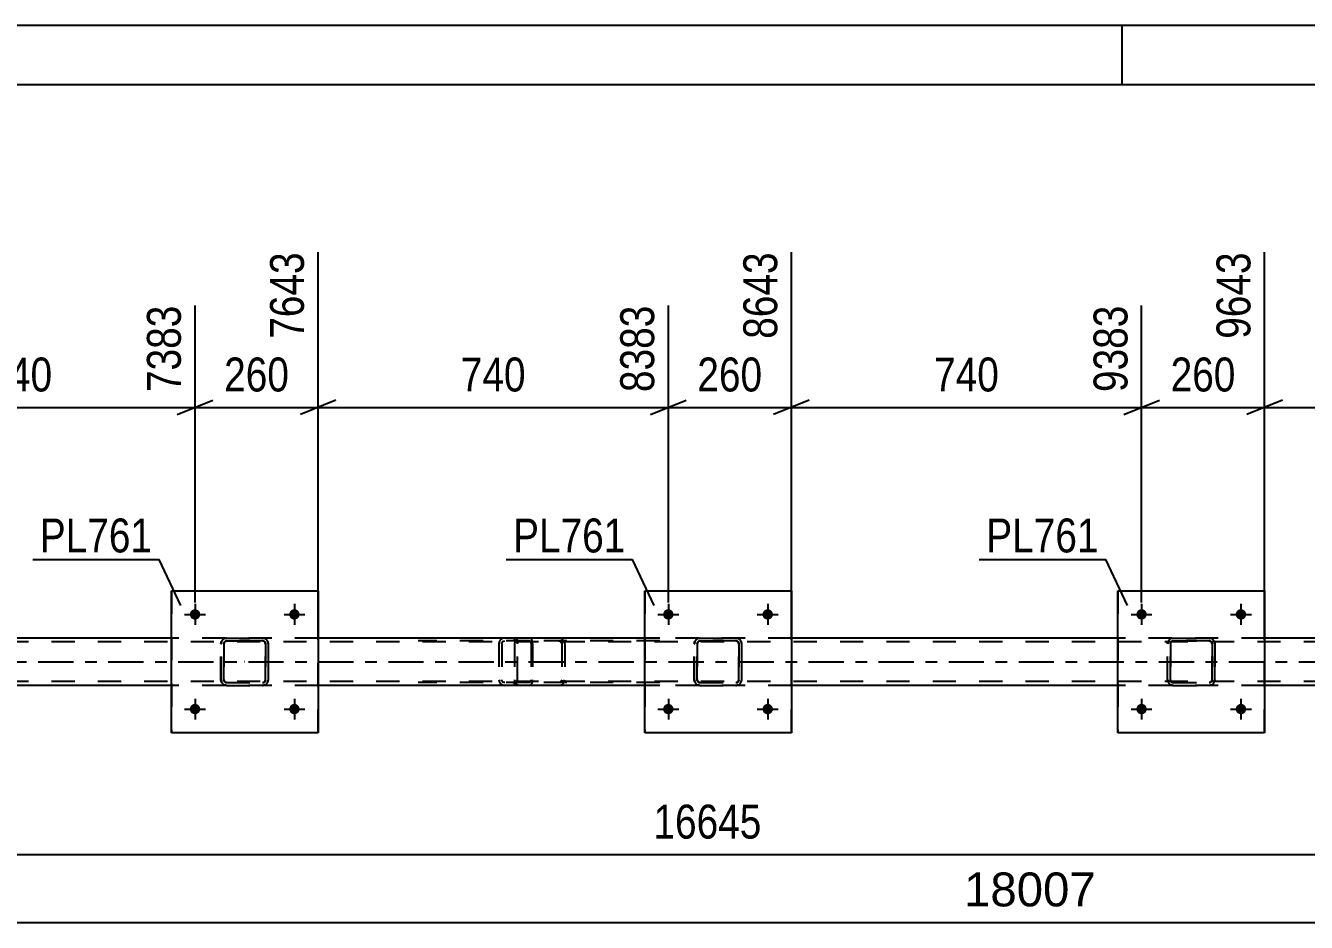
# Model space of a CAD drawing. Header units: millimetres. Extents: x 0 to 841, y 0 to 594.
# Drawn here: x 328.3 to 436.6, y 518.2 to 594 of the extents above; entities that cross this region are included whole.
import ezdxf

# ---------------------------------------------------------------- set-up
doc = ezdxf.new("R2010")
doc.units = ezdxf.units.MM
doc.linetypes.add('DXK_LINE_DOT2', pattern=[3.9198, 1.9599, -1.9599])
doc.linetypes.add('DXK_LINE_DOT3', pattern=[5.9187, 2.979, -0.9799, 0.9799, -0.9799])
doc.styles.add('Arial', font='arial.ttf', dxfattribs={"height": 0.2})
doc.styles.add('Arial Narrow', font='ARIALN.TTF', dxfattribs={"height": 0.2})

# ---------------------------------------------------------------- blocks, each defined once
blk = doc.blocks.new('Unknown-318892383-1113')
at = {"color": 5, "linetype": 'Continuous'}
for p, q in [((841, 594), (0, 594)), ((421, 589), (421, 594)), ((836, 589), (5, 589))]:
    blk.add_line(p, q, dxfattribs=at)
blk = doc.blocks.new('Bolt-318892383-6025 - 5883')
at = {"linetype": 'Continuous'}
for points in [[(422.21, 536.25), (422.22, 536.34), (422.25, 536.43), (422.3, 536.51), (422.36, 536.58), (422.43, 536.63), (422.52, 536.67), (422.61, 536.69), (422.7, 536.69), (422.79, 536.67), (422.87, 536.63), (422.95, 536.58), (423.01, 536.51), (423.05, 536.43), (423.08, 536.34), (423.09, 536.25), (423.08, 536.16), (423.05, 536.07), (423.01, 535.99), (422.95, 535.92), (422.87, 535.87), (422.79, 535.83), (422.7, 535.81), (422.61, 535.81), (422.52, 535.83), (422.43, 535.87), (422.36, 535.92), (422.3, 535.99), (422.25, 536.07), (422.22, 536.16)], [(430.61, 536.25), (430.62, 536.34), (430.65, 536.43), (430.7, 536.51), (430.76, 536.58), (430.83, 536.63), (430.92, 536.67), (431.01, 536.69), (431.1, 536.69), (431.19, 536.67), (431.27, 536.63), (431.35, 536.58), (431.41, 536.51), (431.45, 536.43), (431.48, 536.34), (431.49, 536.25), (431.48, 536.16), (431.45, 536.07), (431.41, 535.99), (431.35, 535.92), (431.27, 535.87), (431.19, 535.83), (431.1, 535.81), (431.01, 535.81), (430.92, 535.83), (430.83, 535.87), (430.76, 535.92), (430.7, 535.99), (430.65, 536.07), (430.62, 536.16)]]:
    blk.add_hatch(color=1, dxfattribs=at).paths.add_polyline_path(points)
at = {"color": 1, "linetype": 'Continuous'}
for p, q in [((422.65, 537.13), (422.65, 535.37)), ((431.05, 537.13), (431.05, 535.37)), ((421.77, 536.25), (423.53, 536.25)), ((430.17, 536.25), (431.93, 536.25))]:
    blk.add_line(p, q, dxfattribs=at)
blk = doc.blocks.new('Bolt-318892383-6026 - 5883')
at = {"linetype": 'Continuous'}
for points in [[(422.21, 544.25), (422.22, 544.34), (422.25, 544.43), (422.3, 544.51), (422.36, 544.58), (422.43, 544.63), (422.52, 544.67), (422.61, 544.69), (422.7, 544.69), (422.79, 544.67), (422.87, 544.63), (422.95, 544.58), (423.01, 544.51), (423.05, 544.43), (423.08, 544.34), (423.09, 544.25), (423.08, 544.16), (423.05, 544.07), (423.01, 543.99), (422.95, 543.92), (422.87, 543.87), (422.79, 543.83), (422.7, 543.81), (422.61, 543.81), (422.52, 543.83), (422.43, 543.87), (422.36, 543.92), (422.3, 543.99), (422.25, 544.07), (422.22, 544.16)], [(430.61, 544.25), (430.62, 544.34), (430.65, 544.43), (430.7, 544.51), (430.76, 544.58), (430.83, 544.63), (430.92, 544.67), (431.01, 544.69), (431.1, 544.69), (431.19, 544.67), (431.27, 544.63), (431.35, 544.58), (431.41, 544.51), (431.45, 544.43), (431.48, 544.34), (431.49, 544.25), (431.48, 544.16), (431.45, 544.07), (431.41, 543.99), (431.35, 543.92), (431.27, 543.87), (431.19, 543.83), (431.1, 543.81), (431.01, 543.81), (430.92, 543.83), (430.83, 543.87), (430.76, 543.92), (430.7, 543.99), (430.65, 544.07), (430.62, 544.16)]]:
    blk.add_hatch(color=1, dxfattribs=at).paths.add_polyline_path(points)
at = {"color": 1, "linetype": 'Continuous'}
for p, q in [((422.65, 545.13), (422.65, 543.37)), ((431.05, 545.13), (431.05, 543.37)), ((421.77, 544.25), (423.53, 544.25)), ((430.17, 544.25), (431.93, 544.25))]:
    blk.add_line(p, q, dxfattribs=at)
blk = doc.blocks.new('Part-318892383-5911 - 5883')
at = {"color": 7, "linetype": 'DXK_LINE_DOT2'}
for p, q in [((369.68, 541.91), (369.65, 541.77)), ((369.65, 541.77), (369.65, 538.73)), ((369.69, 541.95), (369.68, 541.91)), ((369.9, 541.77), (369.92, 541.86)), ((369.9, 538.73), (369.9, 541.77)), ((369.92, 541.86), (369.98, 541.94)), ((370.16, 542.25), (369.96, 542.21)), ((369.98, 541.94), (370.06, 541.99)), ((370.06, 541.99), (370.16, 542.01)), ((381.93, 542.25), (370.16, 542.25)), ((381.93, 542.01), (370.16, 542.01)), ((373.59, 542.21), (373.39, 542.25)), ((373.39, 542.01), (373.49, 541.99)), ((373.49, 541.99), (373.57, 541.94)), ((373.57, 541.94), (373.63, 541.86)), ((373.63, 541.86), (373.65, 541.77)), ((373.65, 541.77), (373.65, 538.73)), ((373.88, 541.91), (373.87, 541.95)), ((373.9, 541.77), (373.88, 541.91)), ((373.9, 541.77), (373.9, 538.73)), ((369.65, 538.73), (369.67, 538.64)), ((369.67, 538.64), (369.69, 538.55)), ((369.92, 538.64), (369.9, 538.73)), ((369.98, 538.56), (369.92, 538.64)), ((369.96, 538.29), (370.16, 538.25)), ((370.06, 538.51), (369.98, 538.56)), ((370.16, 538.49), (370.06, 538.51)), ((381.93, 538.49), (370.16, 538.49)), ((381.93, 538.25), (370.16, 538.25)), ((373.49, 538.51), (373.39, 538.49)), ((373.39, 538.25), (373.59, 538.29)), ((373.57, 538.56), (373.49, 538.51)), ((373.63, 538.64), (373.57, 538.56)), ((373.65, 538.73), (373.63, 538.64)), ((373.87, 538.55), (373.89, 538.64)), ((373.89, 538.64), (373.9, 538.73))]:
    blk.add_line(p, q, dxfattribs=at)
for centre, start, end in [((370.14, 541.75), 110.7583, 155.68), ((373.41, 541.75), 24.32, 69.2417), ((370.14, 538.75), 204.32, 249.2417), ((373.41, 538.75), 290.7583, 335.68)]:
    blk.add_arc(centre, 0.496, start, end, dxfattribs=at)
blk = doc.blocks.new('Part-318892383-5912 - 5883')
at = {"color": 7, "linetype": 'DXK_LINE_DOT2'}
for p, q in [((370.92, 542.25), (361.52, 542.25)), ((370.92, 542.01), (361.52, 542.01)), ((368.36, 541.91), (368.33, 541.77)), ((368.33, 541.77), (368.33, 538.73)), ((368.37, 541.95), (368.36, 541.91)), ((368.58, 541.77), (368.6, 541.86)), ((368.58, 541.77), (368.58, 538.73)), ((368.6, 541.86), (368.65, 541.94)), ((368.83, 542.25), (368.64, 542.21)), ((368.65, 541.94), (368.74, 541.99)), ((368.74, 541.99), (368.83, 542.01)), ((369.65, 542.01), (369.65, 542.25)), ((371.03, 542.21), (370.92, 542.25)), ((370.92, 542.01), (370.98, 541.99)), ((370.98, 541.99), (371.02, 541.94)), ((371.02, 541.94), (371.05, 541.86)), ((371.12, 542.11), (371.03, 542.21)), ((371.05, 541.86), (371.06, 541.77)), ((371.06, 541.77), (371.06, 538.73)), ((371.17, 541.95), (371.12, 542.11)), ((371.19, 541.77), (371.17, 541.95)), ((371.19, 541.77), (371.19, 538.73)), ((370.92, 538.49), (361.52, 538.49)), ((370.92, 538.25), (361.52, 538.25)), ((368.33, 538.73), (368.35, 538.64)), ((368.35, 538.64), (368.37, 538.55)), ((368.6, 538.64), (368.58, 538.73)), ((368.65, 538.56), (368.6, 538.64)), ((368.64, 538.29), (368.83, 538.25)), ((368.74, 538.51), (368.65, 538.56)), ((368.83, 538.49), (368.74, 538.51)), ((369.65, 538.25), (369.65, 538.49)), ((370.98, 538.51), (370.92, 538.49)), ((370.92, 538.25), (371.03, 538.29)), ((371.02, 538.56), (370.98, 538.51)), ((371.05, 538.64), (371.02, 538.56)), ((371.03, 538.29), (371.12, 538.39)), ((371.06, 538.73), (371.05, 538.64)), ((371.12, 538.39), (371.17, 538.55)), ((371.17, 538.55), (371.19, 538.73))]:
    blk.add_line(p, q, dxfattribs=at)
for centre, start, end in [((368.82, 541.75), 111.1941, 156.1506), ((368.82, 538.75), 203.8494, 248.8059)]:
    blk.add_arc(centre, 0.492, start, end, dxfattribs=at)
blk = doc.blocks.new('Bolt-318892383-5927 - 5883')
at = {"linetype": 'Continuous'}
for points in [[(342.22, 536.25), (342.23, 536.34), (342.26, 536.43), (342.3, 536.51), (342.36, 536.58), (342.44, 536.63), (342.52, 536.67), (342.61, 536.69), (342.7, 536.69), (342.79, 536.67), (342.88, 536.63), (342.95, 536.58), (343.01, 536.51), (343.06, 536.43), (343.09, 536.34), (343.1, 536.25), (343.09, 536.16), (343.06, 536.07), (343.01, 535.99), (342.95, 535.92), (342.88, 535.87), (342.79, 535.83), (342.7, 535.81), (342.61, 535.81), (342.52, 535.83), (342.44, 535.87), (342.36, 535.92), (342.3, 535.99), (342.26, 536.07), (342.23, 536.16)], [(350.62, 536.25), (350.63, 536.34), (350.66, 536.43), (350.7, 536.51), (350.76, 536.58), (350.84, 536.63), (350.92, 536.67), (351.01, 536.69), (351.1, 536.69), (351.19, 536.67), (351.28, 536.63), (351.35, 536.58), (351.41, 536.51), (351.46, 536.43), (351.49, 536.34), (351.5, 536.25), (351.49, 536.16), (351.46, 536.07), (351.41, 535.99), (351.35, 535.92), (351.28, 535.87), (351.19, 535.83), (351.1, 535.81), (351.01, 535.81), (350.92, 535.83), (350.84, 535.87), (350.76, 535.92), (350.7, 535.99), (350.66, 536.07), (350.63, 536.16)]]:
    blk.add_hatch(color=1, dxfattribs=at).paths.add_polyline_path(points)
at = {"color": 1, "linetype": 'Continuous'}
for p, q in [((342.66, 537.13), (342.66, 535.37)), ((351.06, 537.13), (351.06, 535.37)), ((341.78, 536.25), (343.54, 536.25)), ((350.18, 536.25), (351.94, 536.25))]:
    blk.add_line(p, q, dxfattribs=at)
blk = doc.blocks.new('Bolt-318892383-5928 - 5883')
at = {"linetype": 'Continuous'}
for points in [[(342.22, 544.25), (342.23, 544.34), (342.26, 544.43), (342.3, 544.51), (342.36, 544.58), (342.44, 544.63), (342.52, 544.67), (342.61, 544.69), (342.7, 544.69), (342.79, 544.67), (342.88, 544.63), (342.95, 544.58), (343.01, 544.51), (343.06, 544.43), (343.09, 544.34), (343.1, 544.25), (343.09, 544.16), (343.06, 544.07), (343.01, 543.99), (342.95, 543.92), (342.88, 543.87), (342.79, 543.83), (342.7, 543.81), (342.61, 543.81), (342.52, 543.83), (342.44, 543.87), (342.36, 543.92), (342.3, 543.99), (342.26, 544.07), (342.23, 544.16)], [(350.62, 544.25), (350.63, 544.34), (350.66, 544.43), (350.7, 544.51), (350.76, 544.58), (350.84, 544.63), (350.92, 544.67), (351.01, 544.69), (351.1, 544.69), (351.19, 544.67), (351.28, 544.63), (351.35, 544.58), (351.41, 544.51), (351.46, 544.43), (351.49, 544.34), (351.5, 544.25), (351.49, 544.16), (351.46, 544.07), (351.41, 543.99), (351.35, 543.92), (351.28, 543.87), (351.19, 543.83), (351.1, 543.81), (351.01, 543.81), (350.92, 543.83), (350.84, 543.87), (350.76, 543.92), (350.7, 543.99), (350.66, 544.07), (350.63, 544.16)]]:
    blk.add_hatch(color=1, dxfattribs=at).paths.add_polyline_path(points)
at = {"color": 1, "linetype": 'Continuous'}
for p, q in [((342.66, 545.13), (342.66, 543.37)), ((351.06, 545.13), (351.06, 543.37)), ((341.78, 544.25), (343.54, 544.25)), ((350.18, 544.25), (351.94, 544.25))]:
    blk.add_line(p, q, dxfattribs=at)
blk = doc.blocks.new('Bolt-318892383-5929 - 5883')
at = {"linetype": 'Continuous'}
for points in [[(382.22, 536.25), (382.23, 536.34), (382.26, 536.43), (382.3, 536.51), (382.36, 536.58), (382.44, 536.63), (382.52, 536.67), (382.61, 536.69), (382.7, 536.69), (382.79, 536.67), (382.88, 536.63), (382.95, 536.58), (383.01, 536.51), (383.06, 536.43), (383.09, 536.34), (383.1, 536.25), (383.09, 536.16), (383.06, 536.07), (383.01, 535.99), (382.95, 535.92), (382.88, 535.87), (382.79, 535.83), (382.7, 535.81), (382.61, 535.81), (382.52, 535.83), (382.44, 535.87), (382.36, 535.92), (382.3, 535.99), (382.26, 536.07), (382.23, 536.16)], [(390.62, 536.25), (390.63, 536.34), (390.66, 536.43), (390.7, 536.51), (390.76, 536.58), (390.84, 536.63), (390.92, 536.67), (391.01, 536.69), (391.1, 536.69), (391.19, 536.67), (391.28, 536.63), (391.35, 536.58), (391.41, 536.51), (391.46, 536.43), (391.49, 536.34), (391.5, 536.25), (391.49, 536.16), (391.46, 536.07), (391.41, 535.99), (391.35, 535.92), (391.28, 535.87), (391.19, 535.83), (391.1, 535.81), (391.01, 535.81), (390.92, 535.83), (390.84, 535.87), (390.76, 535.92), (390.7, 535.99), (390.66, 536.07), (390.63, 536.16)]]:
    blk.add_hatch(color=1, dxfattribs=at).paths.add_polyline_path(points)
at = {"color": 1, "linetype": 'Continuous'}
for p, q in [((382.66, 537.13), (382.66, 535.37)), ((391.06, 537.13), (391.06, 535.37)), ((381.78, 536.25), (383.54, 536.25)), ((390.18, 536.25), (391.94, 536.25))]:
    blk.add_line(p, q, dxfattribs=at)
blk = doc.blocks.new('Bolt-318892383-5930 - 5883')
at = {"linetype": 'Continuous'}
for points in [[(382.22, 544.25), (382.23, 544.34), (382.26, 544.43), (382.3, 544.51), (382.36, 544.58), (382.44, 544.63), (382.52, 544.67), (382.61, 544.69), (382.7, 544.69), (382.79, 544.67), (382.88, 544.63), (382.95, 544.58), (383.01, 544.51), (383.06, 544.43), (383.09, 544.34), (383.1, 544.25), (383.09, 544.16), (383.06, 544.07), (383.01, 543.99), (382.95, 543.92), (382.88, 543.87), (382.79, 543.83), (382.7, 543.81), (382.61, 543.81), (382.52, 543.83), (382.44, 543.87), (382.36, 543.92), (382.3, 543.99), (382.26, 544.07), (382.23, 544.16)], [(390.62, 544.25), (390.63, 544.34), (390.66, 544.43), (390.7, 544.51), (390.76, 544.58), (390.84, 544.63), (390.92, 544.67), (391.01, 544.69), (391.1, 544.69), (391.19, 544.67), (391.28, 544.63), (391.35, 544.58), (391.41, 544.51), (391.46, 544.43), (391.49, 544.34), (391.5, 544.25), (391.49, 544.16), (391.46, 544.07), (391.41, 543.99), (391.35, 543.92), (391.28, 543.87), (391.19, 543.83), (391.1, 543.81), (391.01, 543.81), (390.92, 543.83), (390.84, 543.87), (390.76, 543.92), (390.7, 543.99), (390.66, 544.07), (390.63, 544.16)]]:
    blk.add_hatch(color=1, dxfattribs=at).paths.add_polyline_path(points)
at = {"color": 1, "linetype": 'Continuous'}
for p, q in [((382.66, 545.13), (382.66, 543.37)), ((391.06, 545.13), (391.06, 543.37)), ((381.78, 544.25), (383.54, 544.25)), ((390.18, 544.25), (391.94, 544.25))]:
    blk.add_line(p, q, dxfattribs=at)
blk = doc.blocks.new('Part-318892383-5941 - 5883')
at = {"color": 7, "linetype": 'DXK_LINE_DOT2'}
for p, q in [((767.59, 541.93), (92.66, 541.93)), ((353.06, 542.25), (340.66, 542.25)), ((393.06, 542.25), (380.66, 542.25)), ((433.05, 542.25), (420.65, 542.25)), ((767.59, 538.57), (92.66, 538.57)), ((353.06, 538.25), (340.66, 538.25)), ((393.06, 538.25), (380.66, 538.25)), ((433.05, 538.25), (420.65, 538.25))]:
    blk.add_line(p, q, dxfattribs=at)
at = {"color": 2, "linetype": 'Continuous'}
for p, q in [((340.66, 542.25), (313.05, 542.25)), ((380.66, 542.25), (353.06, 542.25)), ((420.65, 542.25), (393.06, 542.25)), ((460.66, 542.25), (433.05, 542.25)), ((340.66, 538.25), (313.05, 538.25)), ((380.66, 538.25), (353.06, 538.25)), ((420.65, 538.25), (393.06, 538.25)), ((460.66, 538.25), (433.05, 538.25))]:
    blk.add_line(p, q, dxfattribs=at)
at = {"color": 7, "linetype": 'DXK_LINE_DOT3'}
blk.add_line((92.66, 540.25), (767.59, 540.25), dxfattribs=at)
blk = doc.blocks.new('Part-318892383-6053 - 5883')
at = {"color": 2, "linetype": 'Continuous'}
for p, q in [((380.66, 534.25), (380.66, 546.25)), ((380.66, 546.25), (380.66, 546.25)), ((380.66, 546.25), (393.06, 546.25)), ((393.06, 546.25), (393.06, 534.25)), ((380.66, 534.25), (380.66, 534.25)), ((393.06, 534.25), (380.66, 534.25))]:
    blk.add_line(p, q, dxfattribs=at)
at = {"color": 7, "linetype": 'DXK_LINE_DOT2'}
for p, q in [((380.66, 546.25), (380.66, 534.25)), ((380.66, 546.25), (380.66, 546.25)), ((393.06, 534.25), (393.06, 546.25)), ((380.66, 534.25), (380.66, 534.25))]:
    blk.add_line(p, q, dxfattribs=at)
blk = doc.blocks.new('Part-318892383-6054 - 5883')
at = {"color": 7, "linetype": 'DXK_LINE_DOT2'}
for p, q in [((424.85, 541.77), (424.88, 541.95)), ((424.89, 541.95), (424.85, 541.77)), ((424.85, 538.73), (424.85, 541.77)), ((424.85, 541.77), (424.85, 541.77)), ((424.85, 538.73), (424.85, 541.77)), ((425.09, 541.77), (425.11, 541.86)), ((425.11, 541.86), (425.09, 541.77)), ((425.09, 538.73), (425.09, 541.77)), ((425.09, 541.77), (425.09, 541.77)), ((425.09, 541.77), (425.09, 538.73)), ((425.11, 541.86), (425.16, 541.94)), ((425.16, 541.94), (425.11, 541.86)), ((425.14, 542.21), (425.33, 542.25)), ((425.33, 542.25), (425.15, 542.21)), ((425.16, 541.94), (425.24, 541.99)), ((425.24, 541.99), (425.16, 541.94)), ((425.24, 541.99), (425.33, 542.01)), ((425.33, 542.01), (425.24, 541.99)), ((425.33, 542.25), (428.37, 542.25)), ((425.33, 542.25), (425.33, 542.25)), ((425.33, 542.25), (428.37, 542.25)), ((425.33, 542.01), (428.37, 542.01)), ((425.33, 542.01), (425.33, 542.01)), ((428.37, 542.01), (425.33, 542.01)), ((428.37, 542.25), (428.37, 542.25)), ((428.37, 542.25), (428.55, 542.21)), ((428.56, 542.21), (428.37, 542.25)), ((428.37, 542.01), (428.37, 542.01)), ((428.37, 542.01), (428.46, 541.99)), ((428.46, 541.99), (428.37, 542.01)), ((428.46, 541.99), (428.46, 541.99)), ((428.46, 541.99), (428.54, 541.94)), ((428.54, 541.94), (428.46, 541.99)), ((428.54, 541.94), (428.59, 541.86)), ((428.59, 541.86), (428.54, 541.94)), ((428.59, 541.86), (428.61, 541.77)), ((428.61, 541.77), (428.59, 541.86)), ((428.61, 538.73), (428.61, 541.77)), ((428.61, 541.77), (428.61, 541.77)), ((428.61, 541.77), (428.61, 538.73)), ((428.81, 541.95), (428.85, 541.77)), ((428.85, 541.77), (428.82, 541.95)), ((428.85, 538.73), (428.85, 541.77)), ((428.85, 541.77), (428.85, 541.77)), ((428.85, 541.77), (428.85, 538.73)), ((424.85, 538.73), (424.85, 538.73)), ((424.88, 538.55), (424.85, 538.73)), ((424.85, 538.73), (424.89, 538.55)), ((425.09, 538.73), (425.09, 538.73)), ((425.11, 538.64), (425.09, 538.73)), ((425.09, 538.73), (425.11, 538.64)), ((425.16, 538.56), (425.11, 538.64)), ((425.11, 538.64), (425.16, 538.56)), ((425.14, 538.29), (425.15, 538.29)), ((425.33, 538.25), (425.14, 538.29)), ((425.15, 538.29), (425.33, 538.25)), ((425.24, 538.51), (425.16, 538.56)), ((425.16, 538.56), (425.24, 538.51)), ((425.33, 538.49), (425.24, 538.51)), ((425.24, 538.51), (425.33, 538.49)), ((425.33, 538.49), (428.37, 538.49)), ((425.33, 538.49), (425.33, 538.49)), ((425.33, 538.49), (428.37, 538.49)), ((425.33, 538.25), (428.37, 538.25)), ((425.33, 538.25), (425.33, 538.25)), ((425.33, 538.25), (428.37, 538.25)), ((428.46, 538.51), (428.37, 538.49)), ((428.37, 538.49), (428.46, 538.51)), ((428.37, 538.49), (428.37, 538.49)), ((428.55, 538.29), (428.37, 538.25)), ((428.37, 538.25), (428.56, 538.29)), ((428.37, 538.25), (428.37, 538.25)), ((428.54, 538.56), (428.46, 538.51)), ((428.46, 538.51), (428.54, 538.56)), ((428.59, 538.64), (428.54, 538.56)), ((428.54, 538.56), (428.59, 538.64)), ((428.61, 538.73), (428.59, 538.64)), ((428.59, 538.64), (428.61, 538.73)), ((428.61, 538.73), (428.61, 538.73)), ((428.85, 538.73), (428.81, 538.55)), ((428.82, 538.55), (428.85, 538.73)), ((428.85, 538.73), (428.85, 538.73))]:
    blk.add_line(p, q, dxfattribs=at)
at = {"color": 7, "linetype": 'DXK_LINE_DOT3'}
blk.add_line((426.86, 540.25), (426.85, 540.25), dxfattribs=at)
at = {"color": 7, "linetype": 'DXK_LINE_DOT2'}
for centre, start, end in [((425.33, 541.77), 112.5, 157.5), ((425.33, 541.77), 112.5, 157.5), ((428.37, 541.77), 22.5, 67.5), ((428.37, 541.77), 22.5, 67.5), ((425.33, 538.73), 202.5, 247.5), ((425.33, 538.73), 202.5, 247.5), ((428.37, 538.73), 292.5, 337.5), ((428.37, 538.73), 292.5, 337.5)]:
    blk.add_arc(centre, 0.48, start, end, dxfattribs=at)
blk = doc.blocks.new('Part-318892383-6059 - 5883')
at = {"color": 2, "linetype": 'Continuous'}
for p, q in [((420.65, 534.25), (420.65, 546.25)), ((420.65, 546.25), (420.65, 546.25)), ((420.65, 546.25), (433.05, 546.25)), ((433.05, 546.25), (433.05, 534.25)), ((420.65, 534.25), (420.65, 534.25)), ((433.05, 534.25), (420.65, 534.25))]:
    blk.add_line(p, q, dxfattribs=at)
at = {"color": 7, "linetype": 'DXK_LINE_DOT2'}
for p, q in [((420.65, 546.25), (420.65, 534.25)), ((420.65, 546.25), (420.65, 546.25)), ((433.05, 534.25), (433.05, 546.25)), ((420.65, 534.25), (420.65, 534.25))]:
    blk.add_line(p, q, dxfattribs=at)
blk = doc.blocks.new('Part-318892383-6134 - 5883')
at = {"color": 7, "linetype": 'DXK_LINE_DOT2'}
for p, q in [((344.85, 541.77), (344.89, 541.95)), ((344.85, 541.77), (344.86, 541.77)), ((344.85, 538.73), (344.85, 541.77)), ((344.9, 541.95), (344.86, 541.77)), ((344.86, 538.73), (344.86, 541.77)), ((345.11, 541.86), (345.09, 541.77)), ((345.1, 541.77), (345.09, 541.77)), ((345.09, 541.77), (345.09, 538.73)), ((345.1, 541.77), (345.12, 541.86)), ((345.1, 538.73), (345.1, 541.77)), ((345.16, 541.94), (345.11, 541.86)), ((345.12, 541.86), (345.17, 541.94)), ((345.15, 542.21), (345.33, 542.25)), ((345.34, 542.25), (345.16, 542.21)), ((345.24, 541.99), (345.16, 541.94)), ((345.17, 541.94), (345.25, 541.99)), ((345.33, 542.01), (345.24, 541.99)), ((345.25, 541.99), (345.34, 542.01)), ((345.34, 542.25), (345.33, 542.25)), ((345.33, 542.25), (348.37, 542.25)), ((345.33, 542.01), (345.34, 542.01)), ((348.37, 542.01), (345.33, 542.01)), ((345.34, 542.25), (348.38, 542.25)), ((345.34, 542.01), (348.38, 542.01)), ((348.37, 542.25), (348.38, 542.25)), ((348.37, 542.25), (348.56, 542.21)), ((348.38, 542.01), (348.37, 542.01)), ((348.47, 541.99), (348.37, 542.01)), ((348.56, 542.21), (348.38, 542.25)), ((348.38, 542.01), (348.47, 541.99)), ((348.47, 541.99), (348.47, 541.99)), ((348.47, 541.99), (348.55, 541.94)), ((348.54, 541.94), (348.47, 541.99)), ((348.6, 541.86), (348.54, 541.94)), ((348.55, 541.94), (348.6, 541.86)), ((348.6, 541.86), (348.62, 541.77)), ((348.61, 541.77), (348.6, 541.86)), ((348.62, 541.77), (348.61, 541.77)), ((348.61, 541.77), (348.61, 538.73)), ((348.62, 538.73), (348.62, 541.77)), ((348.82, 541.95), (348.85, 541.77)), ((348.86, 541.77), (348.82, 541.95)), ((348.86, 541.77), (348.85, 541.77)), ((348.85, 541.77), (348.85, 538.73)), ((348.86, 538.73), (348.86, 541.77)), ((344.86, 538.73), (344.85, 538.73)), ((344.89, 538.55), (344.85, 538.73)), ((344.86, 538.73), (344.9, 538.55)), ((345.09, 538.73), (345.1, 538.73)), ((345.09, 538.73), (345.11, 538.64)), ((345.12, 538.64), (345.1, 538.73)), ((345.11, 538.64), (345.16, 538.56)), ((345.17, 538.56), (345.12, 538.64)), ((345.15, 538.29), (345.16, 538.29)), ((345.33, 538.25), (345.15, 538.29)), ((345.16, 538.56), (345.24, 538.51)), ((345.16, 538.29), (345.34, 538.25)), ((345.25, 538.51), (345.17, 538.56)), ((345.24, 538.51), (345.33, 538.49)), ((345.34, 538.49), (345.25, 538.51)), ((345.34, 538.49), (345.33, 538.49)), ((345.33, 538.49), (348.37, 538.49)), ((345.34, 538.25), (345.33, 538.25)), ((345.33, 538.25), (348.37, 538.25)), ((345.34, 538.49), (348.38, 538.49)), ((345.34, 538.25), (348.38, 538.25)), ((348.37, 538.49), (348.47, 538.51)), ((348.37, 538.49), (348.38, 538.49)), ((348.56, 538.29), (348.37, 538.25)), ((348.37, 538.25), (348.38, 538.25)), ((348.47, 538.51), (348.38, 538.49)), ((348.38, 538.25), (348.56, 538.29)), ((348.55, 538.56), (348.47, 538.51)), ((348.47, 538.51), (348.54, 538.56)), ((348.54, 538.56), (348.6, 538.64)), ((348.6, 538.64), (348.55, 538.56)), ((348.62, 538.73), (348.6, 538.64)), ((348.6, 538.64), (348.61, 538.73)), ((348.61, 538.73), (348.62, 538.73)), ((348.85, 538.73), (348.82, 538.55)), ((348.82, 538.55), (348.86, 538.73)), ((348.85, 538.73), (348.86, 538.73))]:
    blk.add_line(p, q, dxfattribs=at)
at = {"color": 7, "linetype": 'DXK_LINE_DOT3'}
blk.add_line((346.86, 540.25), (346.85, 540.25), dxfattribs=at)
at = {"color": 7, "linetype": 'DXK_LINE_DOT2'}
for centre, start, end in [((345.33, 541.77), 112.5, 157.5), ((345.34, 541.77), 112.5, 157.5), ((348.37, 541.77), 22.5, 67.5), ((348.38, 541.77), 22.5, 67.5), ((345.33, 538.73), 202.5, 247.5), ((345.34, 538.73), 202.5, 247.5), ((348.37, 538.73), 292.5, 337.5), ((348.38, 538.73), 292.5, 337.5)]:
    blk.add_arc(centre, 0.48, start, end, dxfattribs=at)
blk = doc.blocks.new('Part-318892383-6139 - 5883')
at = {"color": 2, "linetype": 'Continuous'}
for p, q in [((340.66, 534.25), (340.66, 546.25)), ((340.66, 546.25), (340.66, 546.25)), ((340.66, 546.25), (353.06, 546.25)), ((353.06, 546.25), (353.06, 534.25)), ((340.66, 534.25), (340.66, 534.25)), ((353.06, 534.25), (340.66, 534.25))]:
    blk.add_line(p, q, dxfattribs=at)
at = {"color": 7, "linetype": 'DXK_LINE_DOT2'}
for p, q in [((340.66, 546.25), (340.66, 534.25)), ((340.66, 546.25), (340.66, 546.25)), ((353.06, 534.25), (353.06, 546.25)), ((340.66, 534.25), (340.66, 534.25))]:
    blk.add_line(p, q, dxfattribs=at)
blk = doc.blocks.new('Part-318892383-6140 - 5883')
at = {"color": 7, "linetype": 'DXK_LINE_DOT2'}
for p, q in [((384.85, 541.77), (384.89, 541.95)), ((384.85, 541.77), (384.86, 541.77)), ((384.85, 538.73), (384.85, 541.77)), ((384.89, 541.95), (384.86, 541.77)), ((384.86, 538.73), (384.86, 541.77)), ((385.11, 541.86), (385.09, 541.77)), ((385.1, 541.77), (385.09, 541.77)), ((385.09, 541.77), (385.09, 538.73)), ((385.1, 541.77), (385.12, 541.86)), ((385.1, 538.73), (385.1, 541.77)), ((385.16, 541.94), (385.11, 541.86)), ((385.12, 541.86), (385.17, 541.94)), ((385.15, 542.21), (385.33, 542.25)), ((385.34, 542.25), (385.15, 542.21)), ((385.24, 541.99), (385.16, 541.94)), ((385.17, 541.94), (385.25, 541.99)), ((385.33, 542.01), (385.24, 541.99)), ((385.25, 541.99), (385.34, 542.01)), ((385.34, 542.25), (385.33, 542.25)), ((385.33, 542.25), (388.37, 542.25)), ((385.33, 542.01), (385.34, 542.01)), ((388.37, 542.01), (385.33, 542.01)), ((385.34, 542.25), (388.38, 542.25)), ((385.34, 542.01), (388.38, 542.01)), ((388.37, 542.25), (388.38, 542.25)), ((388.37, 542.25), (388.56, 542.21)), ((388.38, 542.01), (388.37, 542.01)), ((388.47, 541.99), (388.37, 542.01)), ((388.56, 542.21), (388.38, 542.25)), ((388.38, 542.01), (388.47, 541.99)), ((388.47, 541.99), (388.47, 541.99)), ((388.47, 541.99), (388.55, 541.94)), ((388.54, 541.94), (388.47, 541.99)), ((388.6, 541.86), (388.54, 541.94)), ((388.55, 541.94), (388.6, 541.86)), ((388.6, 541.86), (388.62, 541.77)), ((388.61, 541.77), (388.6, 541.86)), ((388.62, 541.77), (388.61, 541.77)), ((388.61, 541.77), (388.61, 538.73)), ((388.62, 538.73), (388.62, 541.77)), ((388.82, 541.95), (388.85, 541.77)), ((388.86, 541.77), (388.82, 541.95)), ((388.86, 541.77), (388.85, 541.77)), ((388.85, 541.77), (388.85, 538.73)), ((388.86, 538.73), (388.86, 541.77)), ((384.86, 538.73), (384.85, 538.73)), ((384.89, 538.55), (384.85, 538.73)), ((384.86, 538.73), (384.89, 538.55)), ((385.09, 538.73), (385.1, 538.73)), ((385.09, 538.73), (385.11, 538.64)), ((385.12, 538.64), (385.1, 538.73)), ((385.11, 538.64), (385.16, 538.56)), ((385.17, 538.56), (385.12, 538.64)), ((385.15, 538.29), (385.15, 538.29)), ((385.33, 538.25), (385.15, 538.29)), ((385.15, 538.29), (385.34, 538.25)), ((385.16, 538.56), (385.24, 538.51)), ((385.25, 538.51), (385.17, 538.56)), ((385.24, 538.51), (385.33, 538.49)), ((385.34, 538.49), (385.25, 538.51)), ((385.34, 538.49), (385.33, 538.49)), ((385.33, 538.49), (388.37, 538.49)), ((385.34, 538.25), (385.33, 538.25)), ((385.33, 538.25), (388.37, 538.25)), ((385.34, 538.49), (388.38, 538.49)), ((385.34, 538.25), (388.38, 538.25)), ((388.37, 538.49), (388.47, 538.51)), ((388.37, 538.49), (388.38, 538.49)), ((388.56, 538.29), (388.37, 538.25)), ((388.37, 538.25), (388.38, 538.25)), ((388.47, 538.51), (388.38, 538.49)), ((388.38, 538.25), (388.56, 538.29)), ((388.55, 538.56), (388.47, 538.51)), ((388.47, 538.51), (388.54, 538.56)), ((388.54, 538.56), (388.6, 538.64)), ((388.6, 538.64), (388.55, 538.56)), ((388.62, 538.73), (388.6, 538.64)), ((388.6, 538.64), (388.61, 538.73)), ((388.61, 538.73), (388.62, 538.73)), ((388.85, 538.73), (388.82, 538.55)), ((388.82, 538.55), (388.86, 538.73)), ((388.85, 538.73), (388.86, 538.73))]:
    blk.add_line(p, q, dxfattribs=at)
at = {"color": 7, "linetype": 'DXK_LINE_DOT3'}
blk.add_line((386.86, 540.25), (386.85, 540.25), dxfattribs=at)
at = {"color": 7, "linetype": 'DXK_LINE_DOT2'}
for centre, start, end in [((385.33, 541.77), 112.5, 157.5), ((385.34, 541.77), 112.5, 157.5), ((388.37, 541.77), 22.5, 67.5), ((388.38, 541.77), 22.5, 67.5), ((385.33, 538.73), 202.5, 247.5), ((385.34, 538.73), 202.5, 247.5), ((388.37, 538.73), 292.5, 337.5), ((388.38, 538.73), 292.5, 337.5)]:
    blk.add_arc(centre, 0.48, start, end, dxfattribs=at)
blk = doc.blocks.new('StraightDimension-318892383-13738 - 5883')
at = {"color": 7, "linetype": 'Continuous'}
for p, q in [((353.06, 543.25), (353.06, 574.85)), ((382.66, 545.25), (382.66, 570.35)), ((354.56, 562.34), (351.56, 561.14)), ((381.16, 561.14), (384.16, 562.34)), ((353.06, 561.74), (382.66, 561.74))]:
    blk.add_line(p, q, dxfattribs=at)
at = {"color": 0}
blk.add_wipeout([(371.2, 562.49), (371.2, 566.69), (364.52, 566.69), (364.52, 562.49)], dxfattribs=at)
at = {"color": 3, "style": 'Arial Narrow'}
blk.add_text('740', height=2.863, dxfattribs=at).set_placement((365.12, 563.09))
at = {"color": 0, "linetype": 'Continuous'}
blk.add_wipeout([(382.06, 570.95), (377.86, 570.95), (377.86, 562.44), (382.06, 562.44)], dxfattribs=at)
at = {"color": 3, "linetype": 'Continuous', "style": 'Arial Narrow'}
blk.add_text('8383', height=2.863, rotation=90.0002, dxfattribs=at).set_placement((381.46, 563.04))
blk = doc.blocks.new('StraightDimension-318892383-13737 - 5883')
at = {"color": 7, "linetype": 'Continuous'}
for p, q in [((393.06, 543.25), (393.06, 574.85)), ((382.66, 545.25), (382.66, 570.35)), ((381.16, 561.14), (384.16, 562.34)), ((394.56, 562.34), (391.56, 561.14)), ((382.66, 561.74), (393.06, 561.74))]:
    blk.add_line(p, q, dxfattribs=at)
at = {"color": 0}
blk.add_wipeout([(391.2, 562.49), (391.2, 566.69), (384.51, 566.69), (384.51, 562.49)], dxfattribs=at)
at = {"color": 3, "style": 'Arial Narrow'}
blk.add_text('260', height=2.863, dxfattribs=at).set_placement((385.11, 563.09))
at = {"color": 0, "linetype": 'Continuous'}
blk.add_wipeout([(392.46, 575.45), (388.26, 575.45), (388.26, 566.94), (392.46, 566.94)], dxfattribs=at)
at = {"color": 3, "linetype": 'Continuous', "style": 'Arial Narrow'}
blk.add_text('8643', height=2.863, rotation=90.0002, dxfattribs=at).set_placement((391.86, 567.54))
blk = doc.blocks.new('StraightDimension-318892383-13735 - 5883')
at = {"color": 7, "linetype": 'Continuous'}
for p, q in [((433.05, 543.25), (433.05, 574.85)), ((422.66, 545.25), (422.66, 570.35)), ((421.16, 561.14), (424.16, 562.34)), ((434.55, 562.34), (431.55, 561.14)), ((422.66, 561.74), (433.05, 561.74))]:
    blk.add_line(p, q, dxfattribs=at)
at = {"color": 0}
blk.add_wipeout([(431.2, 562.49), (431.2, 566.69), (424.51, 566.69), (424.51, 562.49)], dxfattribs=at)
at = {"color": 3, "style": 'Arial Narrow'}
blk.add_text('260', height=2.863, dxfattribs=at).set_placement((425.11, 563.09))
at = {"color": 0, "linetype": 'Continuous'}
blk.add_wipeout([(432.45, 575.45), (428.25, 575.45), (428.25, 566.94), (432.45, 566.94)], dxfattribs=at)
at = {"color": 3, "linetype": 'Continuous', "style": 'Arial Narrow'}
blk.add_text('9643', height=2.863, rotation=90.0002, dxfattribs=at).set_placement((431.85, 567.54))
blk = doc.blocks.new('StraightDimension-318892383-13734 - 5883')
at = {"color": 7, "linetype": 'Continuous'}
for p, q in [((433.05, 543.25), (433.05, 574.85)), ((462.66, 545.25), (462.66, 572.18)), ((434.55, 562.34), (431.55, 561.14)), ((461.16, 561.14), (464.16, 562.34)), ((433.05, 561.74), (462.66, 561.74))]:
    blk.add_line(p, q, dxfattribs=at)
at = {"color": 0}
blk.add_wipeout([(451.2, 562.49), (451.2, 566.69), (444.51, 566.69), (444.51, 562.49)], dxfattribs=at)
at = {"color": 3, "style": 'Arial Narrow'}
blk.add_text('740', height=2.863, dxfattribs=at).set_placement((445.11, 563.09))
at = {"color": 0, "linetype": 'Continuous'}
blk.add_wipeout([(462.06, 572.78), (457.86, 572.78), (457.86, 562.44), (462.06, 562.44)], dxfattribs=at)
at = {"color": 3, "linetype": 'Continuous', "style": 'Arial Narrow'}
blk.add_text('10383', height=2.863, rotation=90.0002, dxfattribs=at).set_placement((461.46, 563.04))
blk = doc.blocks.new('StraightDimension-318892383-6651 - 5883')
at = {"color": 7, "linetype": 'Continuous'}
blk.add_line((58.83, 518.23), (767.59, 518.23), dxfattribs=at)
at = {"color": 0}
blk.add_wipeout([(419.37, 518.98), (419.37, 523.18), (407.05, 523.18), (407.05, 518.98)], dxfattribs=at)
at = {"color": 3, "style": 'Arial'}
blk.add_text('18007', height=2.865, dxfattribs=at).set_placement((407.65, 519.58))
blk = doc.blocks.new('StraightDimension-318892383-13070 - 5883')
at = {"color": 7, "linetype": 'Continuous'}
blk.add_line((58.83, 523.96), (713.11, 523.96), dxfattribs=at)
at = {"color": 0}
blk.add_wipeout([(391.14, 524.71), (391.14, 528.91), (380.8, 528.91), (380.8, 524.71)], dxfattribs=at)
at = {"color": 3, "style": 'Arial Narrow'}
blk.add_text('16645', height=2.863, dxfattribs=at).set_placement((381.4, 525.31))
blk = doc.blocks.new('StraightDimension-318892383-13736 - 5883')
at = {"color": 7, "linetype": 'Continuous'}
for p, q in [((393.06, 543.25), (393.06, 574.85)), ((422.66, 545.25), (422.66, 570.35)), ((394.56, 562.34), (391.56, 561.14)), ((421.16, 561.14), (424.16, 562.34)), ((393.06, 561.74), (422.66, 561.74))]:
    blk.add_line(p, q, dxfattribs=at)
at = {"color": 0}
blk.add_wipeout([(411.2, 562.49), (411.2, 566.69), (404.52, 566.69), (404.52, 562.49)], dxfattribs=at)
at = {"color": 3, "style": 'Arial Narrow'}
blk.add_text('740', height=2.863, dxfattribs=at).set_placement((405.12, 563.09))
at = {"color": 0, "linetype": 'Continuous'}
blk.add_wipeout([(422.06, 570.95), (417.86, 570.95), (417.86, 562.44), (422.06, 562.44)], dxfattribs=at)
at = {"color": 3, "linetype": 'Continuous', "style": 'Arial Narrow'}
blk.add_text('9383', height=2.863, rotation=90.0002, dxfattribs=at).set_placement((421.46, 563.04))
blk = doc.blocks.new('StraightDimension-318892383-13739 - 5883')
at = {"color": 7, "linetype": 'Continuous'}
for p, q in [((353.06, 543.25), (353.06, 574.85)), ((342.66, 545.25), (342.66, 570.35)), ((341.16, 561.14), (344.16, 562.34)), ((354.56, 562.34), (351.56, 561.14)), ((342.66, 561.74), (353.06, 561.74))]:
    blk.add_line(p, q, dxfattribs=at)
at = {"color": 0}
blk.add_wipeout([(351.2, 562.49), (351.2, 566.69), (344.52, 566.69), (344.52, 562.49)], dxfattribs=at)
at = {"color": 3, "style": 'Arial Narrow'}
blk.add_text('260', height=2.863, dxfattribs=at).set_placement((345.12, 563.09))
at = {"color": 0, "linetype": 'Continuous'}
blk.add_wipeout([(352.46, 575.45), (348.26, 575.45), (348.26, 566.94), (352.46, 566.94)], dxfattribs=at)
at = {"color": 3, "linetype": 'Continuous', "style": 'Arial Narrow'}
blk.add_text('7643', height=2.863, rotation=90.0002, dxfattribs=at).set_placement((351.86, 567.54))
blk = doc.blocks.new('StraightDimension-318892383-13740 - 5883')
at = {"color": 7, "linetype": 'Continuous'}
for p, q in [((313.05, 543.25), (313.05, 574.85)), ((342.66, 545.25), (342.66, 570.35)), ((314.55, 562.34), (311.55, 561.14)), ((341.16, 561.14), (344.16, 562.34)), ((313.05, 561.74), (342.66, 561.74))]:
    blk.add_line(p, q, dxfattribs=at)
at = {"color": 0}
blk.add_wipeout([(331.2, 562.49), (331.2, 566.69), (324.51, 566.69), (324.51, 562.49)], dxfattribs=at)
at = {"color": 3, "style": 'Arial Narrow'}
blk.add_text('740', height=2.863, dxfattribs=at).set_placement((325.11, 563.09))
at = {"color": 0, "linetype": 'Continuous'}
blk.add_wipeout([(342.06, 570.95), (337.86, 570.95), (337.86, 562.44), (342.06, 562.44)], dxfattribs=at)
at = {"color": 3, "linetype": 'Continuous', "style": 'Arial Narrow'}
blk.add_text('7383', height=2.863, rotation=90.0002, dxfattribs=at).set_placement((341.46, 563.04))
blk = doc.blocks.new('Mark-318892383-6049 - 5883')
at = {"color": 30, "linetype": 'Continuous'}
for p in [(368.94, 548.89), (381.47, 544.99)]:
    blk.add_line(p, (379.64, 548.89), dxfattribs=at)
at = {"color": 0}
blk.add_wipeout([(379.04, 549.49), (379.04, 552.49), (369.54, 552.49), (369.54, 549.49)], dxfattribs=at)
blk.add_wipeout([(379.04, 549.49), (379.04, 552.49), (369.54, 552.49), (369.54, 549.49)], dxfattribs=at)
at = {"color": 3, "style": 'Arial Narrow'}
blk.add_text('PL761', height=2.863, dxfattribs=at).set_placement((369.54, 549.49))
blk = doc.blocks.new('Mark-318892383-6055 - 5883')
at = {"color": 30, "linetype": 'Continuous'}
for p in [(408.93, 548.89), (421.46, 544.99)]:
    blk.add_line(p, (419.64, 548.89), dxfattribs=at)
at = {"color": 0}
blk.add_wipeout([(419.04, 549.49), (419.04, 552.49), (409.53, 552.49), (409.53, 549.49)], dxfattribs=at)
blk.add_wipeout([(419.04, 549.49), (419.04, 552.49), (409.53, 552.49), (409.53, 549.49)], dxfattribs=at)
at = {"color": 3, "style": 'Arial Narrow'}
blk.add_text('PL761', height=2.863, dxfattribs=at).set_placement((409.53, 549.49))
blk = doc.blocks.new('Mark-318892383-6135 - 5883')
at = {"color": 30, "linetype": 'Continuous'}
for p in [(328.94, 548.89), (341.47, 544.99)]:
    blk.add_line(p, (339.64, 548.89), dxfattribs=at)
at = {"color": 0}
blk.add_wipeout([(339.04, 549.49), (339.04, 552.49), (329.54, 552.49), (329.54, 549.49)], dxfattribs=at)
blk.add_wipeout([(339.04, 549.49), (339.04, 552.49), (329.54, 552.49), (329.54, 549.49)], dxfattribs=at)
at = {"color": 3, "style": 'Arial Narrow'}
blk.add_text('PL761', height=2.863, dxfattribs=at).set_placement((329.54, 549.49))

msp = doc.modelspace()

# ---------------------------------------------------------------- block references
for name in ['Unknown-318892383-1113', 'Part-318892383-6139 - 5883', 'Part-318892383-6053 - 5883', 'Part-318892383-6059 - 5883', 'Bolt-318892383-5928 - 5883', 'Bolt-318892383-5930 - 5883', 'Bolt-318892383-6026 - 5883', 'Part-318892383-5941 - 5883', 'Part-318892383-6134 - 5883', 'Part-318892383-5912 - 5883', 'Part-318892383-5911 - 5883', 'Part-318892383-6140 - 5883', 'Part-318892383-6054 - 5883', 'Bolt-318892383-5927 - 5883', 'Bolt-318892383-5929 - 5883', 'Bolt-318892383-6025 - 5883']:
    msp.add_blockref(name, (0, 0))

# ---------------------------------------------------------------- next in the draw order: block references
for name in ['StraightDimension-318892383-13738 - 5883', 'StraightDimension-318892383-13735 - 5883', 'StraightDimension-318892383-6651 - 5883']:
    msp.add_blockref(name, (0, 0))

# ---------------------------------------------------------------- next in the draw order: block references
for name in ['StraightDimension-318892383-13739 - 5883', 'StraightDimension-318892383-13737 - 5883', 'StraightDimension-318892383-13734 - 5883', 'StraightDimension-318892383-13070 - 5883']:
    msp.add_blockref(name, (0, 0))

# ---------------------------------------------------------------- next in the draw order: block references
for name in ['StraightDimension-318892383-13740 - 5883', 'StraightDimension-318892383-13736 - 5883', 'Mark-318892383-6049 - 5883']:
    msp.add_blockref(name, (0, 0))

# ---------------------------------------------------------------- next in the draw order: block references
for name in ['Mark-318892383-6135 - 5883', 'Mark-318892383-6055 - 5883']:
    msp.add_blockref(name, (0, 0))

doc.saveas('drawing.dxf')
